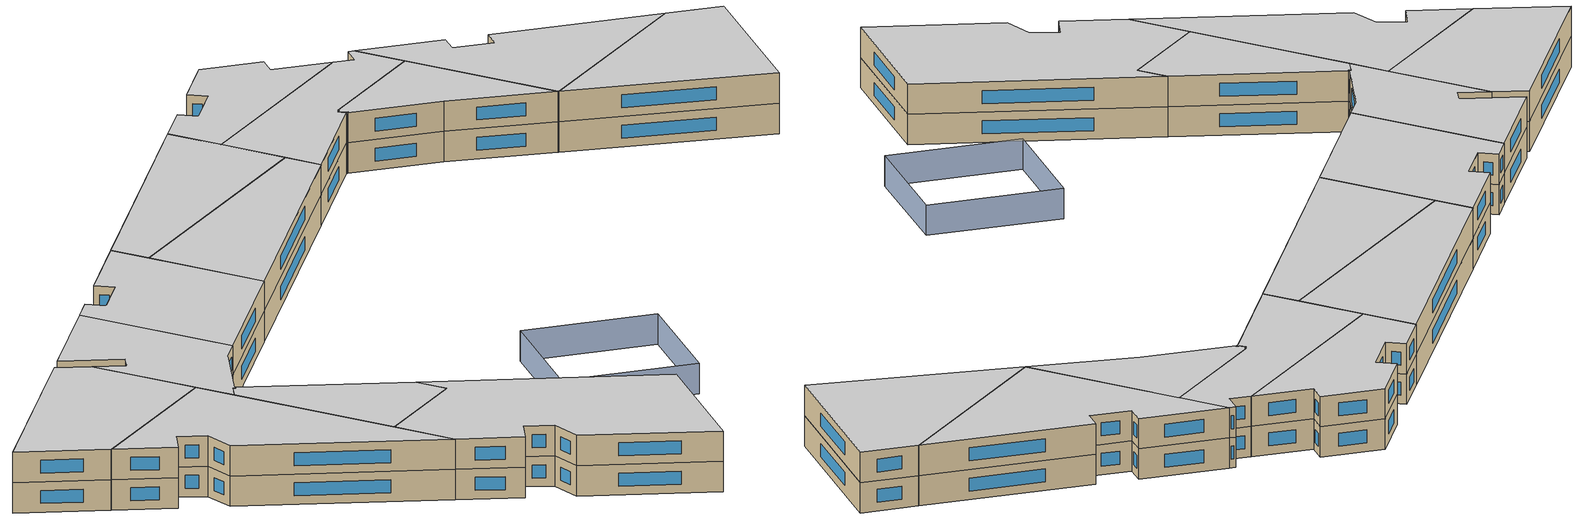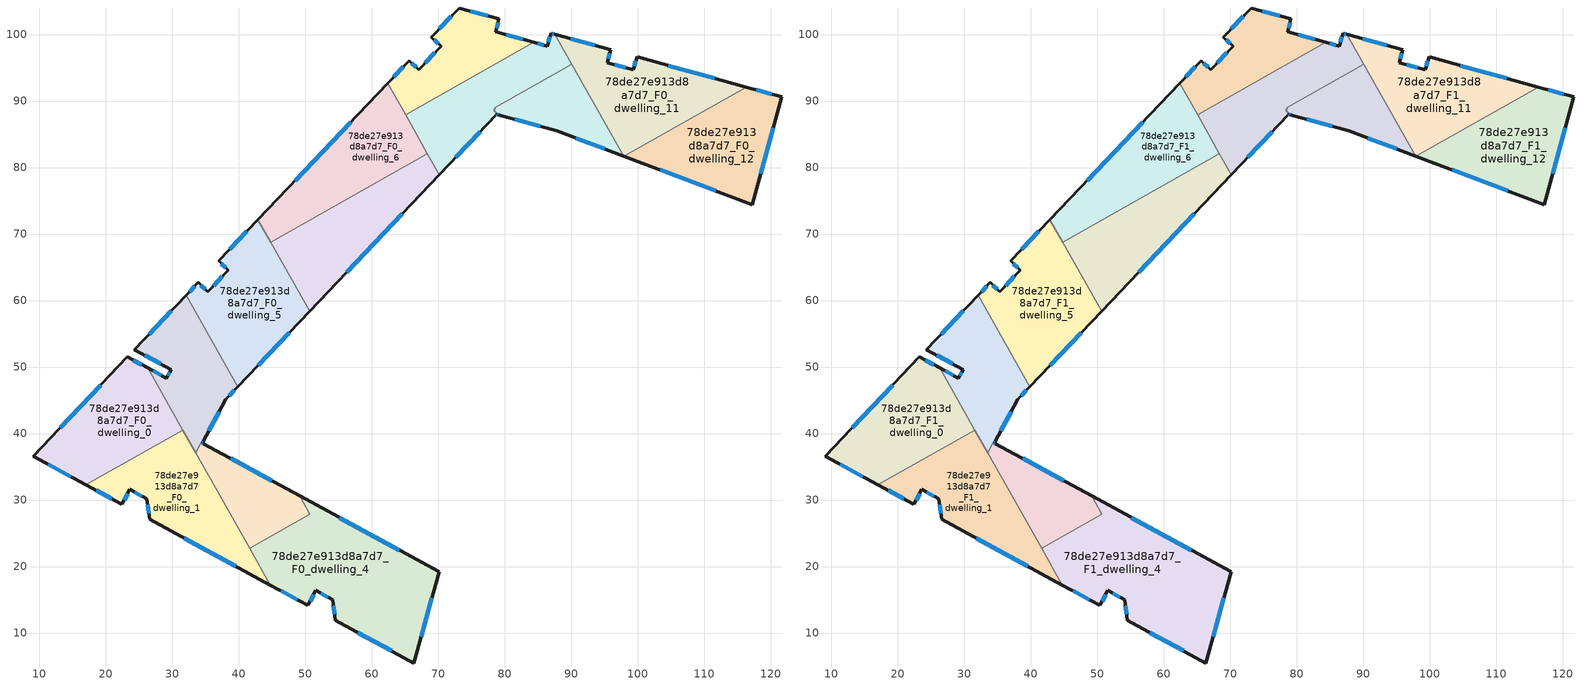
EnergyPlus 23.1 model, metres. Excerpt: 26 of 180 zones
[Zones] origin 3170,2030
78de27e913d8a7d7_F0_dwelling_0
 floor ground (EU_floor_Construction): 26.29,49.87 31.58,40.51 17.02,32.28 9.08,36.6 23.26,51.52 z0
 wall outside (EU_wall_Construction): 26.29,49.87 23.26,51.52 9.08,36.6 17.02,32.28 z0:3
 wall to 78de27e913d8a7d7_F0_dwelling_1 (EU_wall_Construction): 17.02,32.28 31.58,40.51 z0:3
 wall to 78de27e913d8a7d7_F0_dwelling_2 (EU_wall_Construction): 31.58,40.51 26.29,49.87 z0:3
 window (EU_Window_Construction): 11.35,35.37 14.75,33.52 / 19.21,47.26 13.13,40.86 / 25.42,50.34 24.13,51.05 z0.86:2.14
78de27e913d8a7d7_F0_dwelling_1
 floor ground (EU_floor_Construction): 31.58,40.51 44.74,17.22 26.58,27.09 26.16,30.2 23.63,31.59 22.42,29.35 17.02,32.28 z0
 wall outside (EU_wall_Construction): 17.02,32.28 22.42,29.35 23.63,31.59 26.16,30.2 26.58,27.09 44.74,17.22 z0:3
 wall to 78de27e913d8a7d7_F0_dwelling_3 (EU_wall_Construction): 41.64,22.71 33.52,37.09 z0:3
 wall to 78de27e913d8a7d7_F0_dwelling_4 (EU_wall_Construction): 44.74,17.22 41.64,22.71 z0:3
 wall to 78de27e913d8a7d7_F0_dwelling_2 (EU_wall_Construction): 33.52,37.09 31.58,40.51 z0:3
 window (EU_Window_Construction): 18.57,31.45 20.88,30.19 / 31.77,24.27 39.56,20.04 / 26.28,29.31 26.46,27.98 / 24.35,31.19 25.44,30.59 / 22.77,29.99 23.29,30.95 z0.86:2.14
78de27e913d8a7d7_F0_dwelling_10
 floor ground (EU_floor_Construction): 90.08,95.51 97.87,81.73 87.84,85.51 78.97,87.97 79.09,88.09 78.72,88.19 78.33,88.69 78.59,88.84 78.5,88.96 z0
 wall outside (EU_wall_Construction): 78.97,87.97 87.84,85.51 97.87,81.73 z0:3
 wall to 78de27e913d8a7d7_F0_dwelling_9 (EU_wall_Construction): 90.08,95.51 78.5,88.96 78.59,88.84 78.33,88.69 78.72,88.19 79.09,88.09 78.97,87.97 z0:3
 wall to 78de27e913d8a7d7_F0_dwelling_11 (EU_wall_Construction): 97.87,81.73 90.08,95.51 z0:3
 window (EU_Window_Construction): 90.71,84.43 95.01,82.81 / 81.51,87.27 85.31,86.21 z0.86:2.14
78de27e913d8a7d7_F0_dwelling_11
 floor ground (EU_floor_Construction): 116.28,92.11 97.9,81.72 97.87,81.73 87.53,100.03 95.94,97.71 95.41,95.78 99.34,94.68 99.89,96.63 z0
 wall outside (EU_wall_Construction): 116.28,92.11 99.89,96.63 99.34,94.68 95.41,95.78 95.94,97.71 87.53,100.03 / 97.87,81.73 97.9,81.72 z0:3
 wall to 78de27e913d8a7d7_F0_dwelling_12 (EU_wall_Construction): 97.9,81.72 116.28,92.11 z0:3
 wall to 78de27e913d8a7d7_F0_dwelling_9 (EU_wall_Construction): 87.53,100.03 90.08,95.51 z0:3
 window (EU_Window_Construction): 111.6,93.4 104.57,95.34 / 93.54,98.38 89.93,99.37 / 95.56,96.33 95.79,97.16 / 98.22,95 96.53,95.46 / 99.73,96.07 99.5,95.24 z0.86:2.14
78de27e913d8a7d7_F0_dwelling_12
 floor ground (EU_floor_Construction): 121.66,90.63 117.21,74.44 97.9,81.72 116.28,92.11 z0
 wall outside (EU_wall_Construction): 97.9,81.72 117.21,74.44 121.66,90.63 116.28,92.11 z0:3
 window (EU_Window_Construction): 120.13,91.05 117.82,91.69 / 118.48,79.07 120.39,86.01 / 103.42,79.64 111.69,76.52 z0.86:2.14
78de27e913d8a7d7_F0_dwelling_2
 floor ground (EU_floor_Construction): 32.07,60.8 39.86,47.03 38.06,45.14 34.49,38.57 34.63,38.5 34.55,38.37 34.3,38.51 33.52,37.09 26.29,49.87 29.11,48.33 29.82,49.62 24.3,52.62 z0
 wall outside (EU_wall_Construction): 32.07,60.8 24.3,52.62 29.82,49.62 29.11,48.33 26.3,49.87 / 34.63,38.5 34.49,38.57 38.06,45.14 39.86,47.03 z0:3
 wall to 78de27e913d8a7d7_F0_dwelling_5 (EU_wall_Construction): 39.86,47.03 32.07,60.8 z0:3
 wall to 78de27e913d8a7d7_F0_dwelling_3 (EU_wall_Construction): 33.52,37.09 34.3,38.51 34.55,38.37 34.63,38.5 z0:3
 window (EU_Window_Construction): 28.31,48.77 27.1,49.43 / 29.61,49.25 29.31,48.7 / 25.87,51.76 28.24,50.47 / 29.85,58.46 26.52,54.95 / 38.57,45.68 39.34,46.49 / 35.51,40.45 37.04,43.26 / 34.59,38.52 34.53,38.55 z0.86:2.14
78de27e913d8a7d7_F0_dwelling_3
 floor ground (EU_floor_Construction): 49.13,30.62 50.7,27.84 41.64,22.71 33.52,37.09 34.3,38.51 34.55,38.37 34.63,38.5 z0
 wall outside (EU_wall_Construction): 49.13,30.62 34.63,38.5 z0:3
 wall to 78de27e913d8a7d7_F0_dwelling_4 (EU_wall_Construction): 41.64,22.71 50.7,27.84 49.13,30.62 z0:3
 window (EU_Window_Construction): 44.99,32.87 38.77,36.25 z0.86:2.14
78de27e913d8a7d7_F0_dwelling_4
 floor ground (EU_floor_Construction): 70.12,19.22 66.34,5.49 54.54,11.9 54.12,15.01 51.59,16.4 50.38,14.16 44.74,17.22 41.64,22.71 50.7,27.84 49.13,30.62 z0
 wall outside (EU_wall_Construction): 44.74,17.22 50.38,14.16 51.59,16.4 54.12,15.01 54.54,11.9 66.34,5.49 70.12,19.22 49.13,30.62 z0:3
 window (EU_Window_Construction): 50.72,14.8 51.24,15.76 / 46.35,16.35 48.77,15.04 / 64.12,22.48 55.13,27.37 / 67.42,9.42 69.04,15.3 / 57.91,10.07 62.97,7.33 / 54.24,14.12 54.42,12.79 / 52.31,16 53.39,15.41 z0.86:2.14
78de27e913d8a7d7_F0_dwelling_5
 floor ground (EU_floor_Construction): 42.88,72.17 50.67,58.4 39.86,47.03 32.07,60.8 33.9,62.72 35.35,61.33 38.42,64.58 36.98,65.96 z0
 wall outside (EU_wall_Construction): 42.88,72.17 36.98,65.96 38.42,64.58 35.35,61.33 33.9,62.72 32.07,60.8 / 39.86,47.03 50.67,58.4 z0:3
 wall to 78de27e913d8a7d7_F0_dwelling_7 (EU_wall_Construction): 50.67,58.4 44.8,68.78 z0:3
 wall to 78de27e913d8a7d7_F0_dwelling_6 (EU_wall_Construction): 44.8,68.78 42.88,72.17 z0:3
 window (EU_Window_Construction): 37.39,65.56 38.01,64.97 / 41.19,70.39 38.66,67.73 / 42.94,50.28 47.58,55.15 / 33.38,62.17 32.59,61.34 / 34.94,61.73 34.31,62.32 / 37.55,63.65 36.23,62.26 z0.86:2.14
78de27e913d8a7d7_F0_dwelling_6
 floor ground (EU_floor_Construction): 62.38,92.69 68.36,82.11 44.8,68.78 42.88,72.17 z0
 wall outside (EU_wall_Construction): 62.38,92.69 42.88,72.17 z0:3
 wall to 78de27e913d8a7d7_F0_dwelling_7 (EU_wall_Construction): 44.8,68.78 68.36,82.11 z0:3
 wall to 78de27e913d8a7d7_F0_dwelling_9 (EU_wall_Construction): 68.36,82.11 65.08,87.91 z0:3
 wall to 78de27e913d8a7d7_F0_dwelling_8 (EU_wall_Construction): 65.08,87.91 62.38,92.69 z0:3
 window (EU_Window_Construction): 56.81,86.83 48.45,78.03 z0.86:2.14
78de27e913d8a7d7_F0_dwelling_7
 floor ground (EU_floor_Construction): 68.36,82.11 70.17,78.92 50.67,58.4 44.8,68.78 z0
 wall outside (EU_wall_Construction): 50.67,58.4 70.17,78.92 z0:3
 wall to 78de27e913d8a7d7_F0_dwelling_9 (EU_wall_Construction): 70.17,78.92 68.36,82.11 z0:3
 window (EU_Window_Construction): 56.24,64.26 64.59,73.05 z0.86:2.14
78de27e913d8a7d7_F0_dwelling_8
 floor ground (EU_floor_Construction): 84.38,98.82 65.08,87.91 62.38,92.69 65.62,96.1 67.08,94.73 70.43,98.24 68.97,99.62 73.13,104 79.13,102.34 78.61,100.41 z0
 wall outside (EU_wall_Construction): 84.38,98.82 78.61,100.41 79.13,102.34 73.13,104 68.97,99.62 70.43,98.24 67.08,94.73 65.62,96.1 62.38,92.69 z0:3
 wall to 78de27e913d8a7d7_F0_dwelling_9 (EU_wall_Construction): 65.08,87.91 84.38,98.82 z0:3
 window (EU_Window_Construction): 69.47,97.24 68.04,95.73 / 69.39,99.23 70.01,98.64 / 71.94,102.75 70.16,100.87 / 77.41,102.81 74.84,103.52 / 78.76,100.96 78.98,101.79 / 82.73,99.27 80.26,99.95 / 64.7,95.13 63.31,93.66 / 66.67,95.12 66.04,95.71 z0.86:2.14
78de27e913d8a7d7_F0_dwelling_9
 floor ground (EU_floor_Construction): 87.53,100.03 90.08,95.51 78.5,88.96 78.59,88.84 78.33,88.69 78.72,88.19 79.09,88.09 78.97,87.97 78.81,88.01 70.17,78.92 65.08,87.91 84.38,98.82 86.41,98.26 86.96,100.19 z0
 wall outside (EU_wall_Construction): 70.17,78.92 78.81,88.01 78.97,87.97 / 87.53,100.03 86.96,100.19 86.41,98.26 84.38,98.82 z0:3
 window (EU_Window_Construction): 72.64,81.51 76.34,85.41 / 85.83,98.42 84.96,98.66 / 86.8,99.64 86.57,98.81 / 87.36,100.08 87.12,100.14 / 78.86,88 78.93,87.98 z0.86:2.14
78de27e913d8a7d7_F1_dwelling_0
 floor to 78de27e913d8a7d7_F0_dwelling_0 (EU_floor_Construction): 26.29,49.87 31.58,40.51 17.02,32.28 9.08,36.6 23.26,51.52 z3
 wall outside (EU_wall_Construction): 26.29,49.87 23.26,51.52 9.08,36.6 17.02,32.28 z3:6
 wall to 78de27e913d8a7d7_F1_dwelling_1 (EU_wall_Construction): 17.02,32.28 31.58,40.51 z3:6
 wall to 78de27e913d8a7d7_F1_dwelling_2 (EU_wall_Construction): 31.58,40.51 26.29,49.87 z3:6
 window (EU_Window_Construction): 11.35,35.37 14.75,33.52 / 19.21,47.26 13.13,40.86 / 25.42,50.34 24.13,51.05 z3.86:5.14
 ceiling to 78de27e913d8a7d7_F2_dwelling_0 (EU_floor_Construction): 31.58,40.51 26.29,49.87 23.26,51.52 9.08,36.6 17.02,32.28 z6
78de27e913d8a7d7_F1_dwelling_1
 floor to 78de27e913d8a7d7_F0_dwelling_1 (EU_floor_Construction): 31.58,40.51 44.74,17.22 26.58,27.09 26.16,30.2 23.63,31.59 22.42,29.35 17.02,32.28 z3
 wall outside (EU_wall_Construction): 17.02,32.28 22.42,29.35 23.63,31.59 26.16,30.2 26.58,27.09 44.74,17.22 z3:6
 wall to 78de27e913d8a7d7_F1_dwelling_3 (EU_wall_Construction): 41.64,22.71 33.52,37.09 z3:6
 wall to 78de27e913d8a7d7_F1_dwelling_4 (EU_wall_Construction): 44.74,17.22 41.64,22.71 z3:6
 wall to 78de27e913d8a7d7_F1_dwelling_2 (EU_wall_Construction): 33.52,37.09 31.58,40.51 z3:6
 window (EU_Window_Construction): 18.57,31.45 20.88,30.19 / 31.77,24.27 39.56,20.04 / 26.28,29.31 26.46,27.98 / 24.35,31.19 25.44,30.59 / 22.77,29.99 23.29,30.95 z3.86:5.14
 ceiling to 78de27e913d8a7d7_F2_dwelling_1 (EU_floor_Construction): 44.74,17.22 31.58,40.51 17.02,32.28 22.42,29.35 23.63,31.59 26.16,30.2 26.58,27.09 z6
78de27e913d8a7d7_F1_dwelling_10
 floor to 78de27e913d8a7d7_F0_dwelling_10 (EU_floor_Construction): 90.08,95.51 97.87,81.73 87.84,85.51 78.97,87.97 79.09,88.09 78.72,88.19 78.33,88.69 78.59,88.84 78.5,88.96 z3
 wall outside (EU_wall_Construction): 78.97,87.97 87.84,85.51 97.87,81.73 z3:6
 wall to 78de27e913d8a7d7_F1_dwelling_9 (EU_wall_Construction): 90.08,95.51 78.5,88.96 78.59,88.84 78.33,88.69 78.72,88.19 79.09,88.09 78.97,87.97 z3:6
 wall to 78de27e913d8a7d7_F1_dwelling_11 (EU_wall_Construction): 97.87,81.73 90.08,95.51 z3:6
 window (EU_Window_Construction): 90.71,84.43 95.01,82.81 / 81.51,87.27 85.31,86.21 z3.86:5.14
 ceiling to 78de27e913d8a7d7_F2_dwelling_10 (EU_floor_Construction): 97.87,81.73 90.08,95.51 78.5,88.96 78.59,88.84 78.33,88.69 78.72,88.19 79.09,88.09 78.97,87.97 87.84,85.51 z6
78de27e913d8a7d7_F1_dwelling_11
 floor to 78de27e913d8a7d7_F0_dwelling_11 (EU_floor_Construction): 116.28,92.11 97.9,81.72 97.87,81.73 87.53,100.03 95.94,97.71 95.41,95.78 99.34,94.68 99.89,96.63 z3
 wall outside (EU_wall_Construction): 116.28,92.11 99.89,96.63 99.34,94.68 95.41,95.78 95.94,97.71 87.53,100.03 / 97.87,81.73 97.9,81.72 z3:6
 wall to 78de27e913d8a7d7_F1_dwelling_12 (EU_wall_Construction): 97.9,81.72 116.28,92.11 z3:6
 wall to 78de27e913d8a7d7_F1_dwelling_9 (EU_wall_Construction): 87.53,100.03 90.08,95.51 z3:6
 window (EU_Window_Construction): 111.6,93.4 104.57,95.34 / 93.54,98.38 89.93,99.37 / 95.56,96.33 95.79,97.16 / 98.22,95 96.53,95.46 / 99.73,96.07 99.5,95.24 z3.86:5.14
 ceiling to 78de27e913d8a7d7_F2_dwelling_11 (EU_floor_Construction): 116.28,92.11 99.89,96.63 99.34,94.68 95.41,95.78 95.94,97.71 87.53,100.03 97.87,81.73 97.9,81.72 z6
78de27e913d8a7d7_F1_dwelling_12
 floor to 78de27e913d8a7d7_F0_dwelling_12 (EU_floor_Construction): 121.66,90.63 117.21,74.44 97.9,81.72 116.28,92.11 z3
 wall outside (EU_wall_Construction): 97.9,81.72 117.21,74.44 121.66,90.63 116.28,92.11 z3:6
 window (EU_Window_Construction): 120.13,91.05 117.82,91.69 / 118.48,79.07 120.39,86.01 / 103.42,79.64 111.69,76.52 z3.86:5.14
 ceiling to 78de27e913d8a7d7_F2_dwelling_12 (EU_floor_Construction): 117.21,74.44 121.66,90.63 116.28,92.11 97.9,81.72 z6
78de27e913d8a7d7_F1_dwelling_2
 floor to 78de27e913d8a7d7_F0_dwelling_2 (EU_floor_Construction): 32.07,60.8 39.86,47.03 38.06,45.14 34.49,38.57 34.63,38.5 34.55,38.37 34.3,38.51 33.52,37.09 26.3,49.87 29.11,48.33 29.82,49.62 24.3,52.62 z3
 wall outside (EU_wall_Construction): 32.07,60.8 24.3,52.62 29.82,49.62 29.11,48.33 26.3,49.87 / 34.63,38.5 34.49,38.57 38.06,45.14 39.86,47.03 z3:6
 wall to 78de27e913d8a7d7_F1_dwelling_5 (EU_wall_Construction): 39.86,47.03 32.07,60.8 z3:6
 wall to 78de27e913d8a7d7_F1_dwelling_3 (EU_wall_Construction): 33.52,37.09 34.3,38.51 34.55,38.37 34.63,38.5 z3:6
 window (EU_Window_Construction): 28.31,48.77 27.1,49.43 / 29.61,49.25 29.31,48.7 / 25.87,51.76 28.24,50.47 / 29.85,58.46 26.52,54.95 / 38.57,45.68 39.34,46.49 / 35.51,40.45 37.04,43.26 / 34.59,38.52 34.53,38.55 z3.86:5.14
 ceiling to 78de27e913d8a7d7_F2_dwelling_2 (EU_floor_Construction): 34.63,38.5 34.49,38.57 38.06,45.14 39.86,47.03 32.07,60.8 24.3,52.62 29.82,49.62 29.11,48.33 26.3,49.87 33.52,37.09 34.3,38.51 34.55,38.37 z6
78de27e913d8a7d7_F1_dwelling_3
 floor to 78de27e913d8a7d7_F0_dwelling_3 (EU_floor_Construction): 49.13,30.62 50.7,27.84 41.64,22.71 33.52,37.09 34.3,38.51 34.55,38.37 34.63,38.5 z3
 wall outside (EU_wall_Construction): 49.13,30.62 34.63,38.5 z3:6
 wall to 78de27e913d8a7d7_F1_dwelling_4 (EU_wall_Construction): 41.64,22.71 50.7,27.84 49.13,30.62 z3:6
 window (EU_Window_Construction): 44.99,32.87 38.77,36.25 z3.86:5.14
 ceiling to 78de27e913d8a7d7_F2_dwelling_3 (EU_floor_Construction): 50.7,27.84 49.13,30.62 34.63,38.5 34.55,38.37 34.3,38.51 33.52,37.09 41.64,22.71 z6
78de27e913d8a7d7_F1_dwelling_4
 floor to 78de27e913d8a7d7_F0_dwelling_4 (EU_floor_Construction): 70.12,19.22 66.34,5.49 54.54,11.9 54.12,15.01 51.59,16.4 50.38,14.16 44.74,17.22 41.64,22.71 50.7,27.84 49.13,30.62 z3
 wall outside (EU_wall_Construction): 44.74,17.22 50.38,14.16 51.59,16.4 54.12,15.01 54.54,11.9 66.34,5.49 70.12,19.22 49.13,30.62 z3:6
 window (EU_Window_Construction): 50.72,14.8 51.24,15.76 / 46.35,16.35 48.77,15.04 / 64.12,22.48 55.13,27.37 / 67.42,9.42 69.04,15.3 / 57.91,10.07 62.97,7.33 / 54.24,14.12 54.42,12.79 / 52.31,16 53.39,15.41 z3.86:5.14
 ceiling to 78de27e913d8a7d7_F2_dwelling_4 (EU_floor_Construction): 66.34,5.49 70.12,19.22 49.13,30.62 50.7,27.84 41.64,22.71 44.74,17.22 50.38,14.16 51.59,16.4 54.12,15.01 54.54,11.9 z6
78de27e913d8a7d7_F1_dwelling_5
 floor to 78de27e913d8a7d7_F0_dwelling_5 (EU_floor_Construction): 42.88,72.17 50.67,58.4 39.86,47.03 32.07,60.8 33.9,62.72 35.35,61.33 38.42,64.58 36.98,65.96 z3
 wall outside (EU_wall_Construction): 42.88,72.17 36.98,65.96 38.42,64.58 35.35,61.33 33.9,62.72 32.07,60.8 / 39.86,47.03 50.67,58.4 z3:6
 wall to 78de27e913d8a7d7_F1_dwelling_7 (EU_wall_Construction): 50.67,58.4 44.8,68.78 z3:6
 wall to 78de27e913d8a7d7_F1_dwelling_6 (EU_wall_Construction): 44.8,68.78 42.88,72.17 z3:6
 window (EU_Window_Construction): 37.39,65.56 38.01,64.97 / 41.19,70.39 38.66,67.73 / 42.94,50.28 47.58,55.15 / 33.38,62.17 32.59,61.34 / 34.94,61.73 34.31,62.32 / 37.55,63.65 36.23,62.26 z3.86:5.14
 ceiling to 78de27e913d8a7d7_F2_dwelling_5 (EU_floor_Construction): 39.86,47.03 50.67,58.4 42.88,72.17 36.98,65.96 38.42,64.58 35.35,61.33 33.9,62.72 32.07,60.8 z6
78de27e913d8a7d7_F1_dwelling_6
 floor to 78de27e913d8a7d7_F0_dwelling_6 (EU_floor_Construction): 62.38,92.69 68.36,82.11 44.8,68.78 42.88,72.17 z3
 wall outside (EU_wall_Construction): 62.38,92.69 42.88,72.17 z3:6
 wall to 78de27e913d8a7d7_F1_dwelling_7 (EU_wall_Construction): 44.8,68.78 68.36,82.11 z3:6
 wall to 78de27e913d8a7d7_F1_dwelling_9 (EU_wall_Construction): 68.36,82.11 65.08,87.91 z3:6
 wall to 78de27e913d8a7d7_F1_dwelling_8 (EU_wall_Construction): 65.08,87.91 62.38,92.69 z3:6
 window (EU_Window_Construction): 56.81,86.83 48.45,78.03 z3.86:5.14
 ceiling to 78de27e913d8a7d7_F2_dwelling_6 (EU_floor_Construction): 68.36,82.11 62.38,92.69 42.88,72.17 44.8,68.78 z6
78de27e913d8a7d7_F1_dwelling_7
 floor to 78de27e913d8a7d7_F0_dwelling_7 (EU_floor_Construction): 68.36,82.11 70.17,78.92 50.67,58.4 44.8,68.78 z3
 wall outside (EU_wall_Construction): 50.67,58.4 70.17,78.92 z3:6
 wall to 78de27e913d8a7d7_F1_dwelling_9 (EU_wall_Construction): 70.17,78.92 68.36,82.11 z3:6
 window (EU_Window_Construction): 56.24,64.26 64.59,73.05 z3.86:5.14
 ceiling to 78de27e913d8a7d7_F2_dwelling_7 (EU_floor_Construction): 50.67,58.4 70.17,78.92 68.36,82.11 44.8,68.78 z6
78de27e913d8a7d7_F1_dwelling_8
 floor to 78de27e913d8a7d7_F0_dwelling_8 (EU_floor_Construction): 84.38,98.82 65.08,87.91 62.38,92.69 65.62,96.1 67.08,94.73 70.43,98.24 68.97,99.62 73.13,104 79.13,102.34 78.61,100.41 z3
 wall outside (EU_wall_Construction): 84.38,98.82 78.61,100.41 79.13,102.34 73.13,104 68.97,99.62 70.43,98.24 67.08,94.73 65.62,96.1 62.38,92.69 z3:6
 wall to 78de27e913d8a7d7_F1_dwelling_9 (EU_wall_Construction): 65.08,87.91 84.38,98.82 z3:6
 window (EU_Window_Construction): 69.47,97.24 68.04,95.73 / 69.39,99.23 70.01,98.64 / 71.94,102.75 70.16,100.87 / 77.41,102.81 74.84,103.52 / 78.76,100.96 78.98,101.79 / 82.73,99.27 80.26,99.95 / 64.7,95.13 63.31,93.66 / 66.67,95.12 66.04,95.71 z3.86:5.14
 ceiling to 78de27e913d8a7d7_F2_dwelling_8 (EU_floor_Construction): 84.38,98.82 78.61,100.41 79.13,102.34 73.13,104 68.97,99.62 70.43,98.24 67.08,94.73 65.62,96.1 62.38,92.69 65.08,87.91 z6
78de27e913d8a7d7_F1_dwelling_9
 floor to 78de27e913d8a7d7_F0_dwelling_9 (EU_floor_Construction): 87.53,100.03 90.08,95.51 78.5,88.96 78.59,88.84 78.33,88.69 78.72,88.19 79.09,88.09 78.97,87.97 78.81,88.01 70.17,78.92 65.08,87.91 84.38,98.82 86.41,98.26 86.96,100.19 z3
 wall outside (EU_wall_Construction): 70.17,78.92 78.81,88.01 78.97,87.97 / 87.53,100.03 86.96,100.19 86.41,98.26 84.38,98.82 z3:6
 window (EU_Window_Construction): 72.64,81.51 76.34,85.41 / 85.83,98.42 84.96,98.66 / 86.8,99.64 86.57,98.81 / 87.36,100.08 87.12,100.14 / 78.86,88 78.93,87.98 z3.86:5.14
 ceiling to 78de27e913d8a7d7_F2_dwelling_9 (EU_floor_Construction): 79.09,88.09 78.72,88.19 78.33,88.69 78.59,88.84 78.5,88.96 90.08,95.51 87.53,100.03 86.96,100.19 86.41,98.26 84.38,98.82 65.08,87.91 70.17,78.92 78.81,88.01 78.97,87.97 z6
shading: 80.5,38.3 77.23,26.34 / 77.23,26.34 64.48,29.83 / 64.48,29.83 67.75,41.78 / 67.75,41.78 80.5,38.3 z0:3
[Building]
EU S2 Campaign: North Axis=0; Terrain=City; Solar Distribution=FullExterior
[Site:Location]
Helsinki-Vantaa.AP: Latitude=60.317; Longitude=24.963; Time Zone=2; Elevation=54.6
[SizingPeriod:WeatherFileDays]
AnnualSizingPeriod: Begin Month=1; Begin Day of Month=1; End Month=12; End Day of Month=31; Day of Week for Start Day=Monday; Use Weather File Daylight Saving Period=No; Use Weather File Rain and Snow Indicators=No
[MATERIAL]
EU_InternalMass_Material: Roughness=MediumRough; Thickness=0.1; Conductivity=1; Density=1800; Specific Heat=900; Thermal Absorptance=0.9; Solar Absorptance=0.7; Visible Absorptance=0.7
[MATERIAL:NOMASS] Roughness=MediumRough; Thermal Absorptance=0.9; Solar Absorptance=0.7; Visible Absorptance=0.7
Name | Thermal Resistance
EU_wall_NoMass | 5.91765
EU_floor_NoMass | 6.2875
[WINDOWMATERIAL:SIMPLEGLAZINGSYSTEM]
EU_Window_SimpleGlazing: UFactor=0.994035; Solar Heat Gain Coefficient=0.7; Visible Transmittance=0.7
[CONSTRUCTION]
EU_wall_Construction: EU_wall_NoMass
EU_floor_Construction: EU_floor_NoMass
EU_Window_Construction: EU_Window_SimpleGlazing
EU_InternalMass_Construction: EU_InternalMass_Material
[ZONE] Type=1; Multiplier=1; Ceiling Height=autocalculate; Floor Area=autocalculate; Part of Total Floor Area=Yes
Name | Volume
78de27e913d8a7d7_F0_dwelling_0; 78de27e913d8a7d7_F1_dwelling_0 | 642.089
78de27e913d8a7d7_F0_dwelling_1; 78de27e913d8a7d7_F1_dwelling_1 | 642.134
78de27e913d8a7d7_F0_dwelling_10; 78de27e913d8a7d7_F1_dwelling_10 | 326.811
78de27e913d8a7d7_F0_dwelling_11; 78de27e913d8a7d7_F1_dwelling_11 | 642.327
78de27e913d8a7d7_F0_dwelling_12; 78de27e913d8a7d7_F1_dwelling_12 | 642.324
78de27e913d8a7d7_F0_dwelling_2 | 504.578
78de27e913d8a7d7_F1_dwelling_2 | 504.486
78de27e913d8a7d7_F0_dwelling_3; 78de27e913d8a7d7_F1_dwelling_3 | 352.255
78de27e913d8a7d7_F0_dwelling_4; 78de27e913d8a7d7_F1_dwelling_4 | 1027.63
78de27e913d8a7d7_F0_dwelling_5; 78de27e913d8a7d7_F1_dwelling_5 | 685.227
78de27e913d8a7d7_F0_dwelling_6; 78de27e913d8a7d7_F1_dwelling_6 | 651.575
78de27e913d8a7d7_F0_dwelling_7; 78de27e913d8a7d7_F1_dwelling_7 | 633.099
78de27e913d8a7d7_F0_dwelling_8; 78de27e913d8a7d7_F1_dwelling_8 | 428.22
78de27e913d8a7d7_F0_dwelling_9; 78de27e913d8a7d7_F1_dwelling_9 | 529.62
[INTERNALMASS] Construction=EU_InternalMass_Construction
Name | Zone or ZoneList | Surface Area
78de27e913d8a7d7_F0_dwelling_0_EU_InternalMass | 78de27e913d8a7d7_F0_dwelling_0 | 214.029
78de27e913d8a7d7_F0_dwelling_1_EU_InternalMass | 78de27e913d8a7d7_F0_dwelling_1 | 214.045
78de27e913d8a7d7_F0_dwelling_2_EU_InternalMass | 78de27e913d8a7d7_F0_dwelling_2 | 168.195
78de27e913d8a7d7_F0_dwelling_3_EU_InternalMass | 78de27e913d8a7d7_F0_dwelling_3 | 117.441
78de27e913d8a7d7_F0_dwelling_4_EU_InternalMass | 78de27e913d8a7d7_F0_dwelling_4 | 342.542
78de27e913d8a7d7_F0_dwelling_5_EU_InternalMass | 78de27e913d8a7d7_F0_dwelling_5 | 228.415
78de27e913d8a7d7_F0_dwelling_6_EU_InternalMass | 78de27e913d8a7d7_F0_dwelling_6 | 217.192
78de27e913d8a7d7_F0_dwelling_7_EU_InternalMass | 78de27e913d8a7d7_F0_dwelling_7 | 211.033
78de27e913d8a7d7_F0_dwelling_8_EU_InternalMass | 78de27e913d8a7d7_F0_dwelling_8 | 142.74
78de27e913d8a7d7_F0_dwelling_9_EU_InternalMass | 78de27e913d8a7d7_F0_dwelling_9 | 176.543
78de27e913d8a7d7_F0_dwelling_10_EU_InternalMass | 78de27e913d8a7d7_F0_dwelling_10 | 108.937
78de27e913d8a7d7_F0_dwelling_11_EU_InternalMass | 78de27e913d8a7d7_F0_dwelling_11 | 214.108
78de27e913d8a7d7_F0_dwelling_12_EU_InternalMass | 78de27e913d8a7d7_F0_dwelling_12 | 214.108
78de27e913d8a7d7_F1_dwelling_0_EU_InternalMass | 78de27e913d8a7d7_F1_dwelling_0 | 214.029
78de27e913d8a7d7_F1_dwelling_1_EU_InternalMass | 78de27e913d8a7d7_F1_dwelling_1 | 214.045
78de27e913d8a7d7_F1_dwelling_2_EU_InternalMass | 78de27e913d8a7d7_F1_dwelling_2 | 168.195
78de27e913d8a7d7_F1_dwelling_3_EU_InternalMass | 78de27e913d8a7d7_F1_dwelling_3 | 117.441
78de27e913d8a7d7_F1_dwelling_4_EU_InternalMass | 78de27e913d8a7d7_F1_dwelling_4 | 342.542
78de27e913d8a7d7_F1_dwelling_5_EU_InternalMass | 78de27e913d8a7d7_F1_dwelling_5 | 228.415
78de27e913d8a7d7_F1_dwelling_6_EU_InternalMass | 78de27e913d8a7d7_F1_dwelling_6 | 217.192
78de27e913d8a7d7_F1_dwelling_7_EU_InternalMass | 78de27e913d8a7d7_F1_dwelling_7 | 211.033
78de27e913d8a7d7_F1_dwelling_8_EU_InternalMass | 78de27e913d8a7d7_F1_dwelling_8 | 142.74
78de27e913d8a7d7_F1_dwelling_9_EU_InternalMass | 78de27e913d8a7d7_F1_dwelling_9 | 176.543
78de27e913d8a7d7_F1_dwelling_10_EU_InternalMass | 78de27e913d8a7d7_F1_dwelling_10 | 108.937
78de27e913d8a7d7_F1_dwelling_11_EU_InternalMass | 78de27e913d8a7d7_F1_dwelling_11 | 214.108
78de27e913d8a7d7_F1_dwelling_12_EU_InternalMass | 78de27e913d8a7d7_F1_dwelling_12 | 214.108
[OTHEREQUIPMENT] Fuel Type=Electricity; Design Level Calculation Method=Watts/Area; Power per Zone Floor Area=1; Fraction Latent=0; Fraction Radiant=0; Fraction Lost=0; Carbon Dioxide Generation Rate=0; EndUse Subcategory=EU_Step8_InternalGains
Name | Zone or ZoneList or Space or SpaceList | Schedule
EU_Step8_InternalGain_78de27e913d8a7d7_F0_dwelling_0_f000 | 78de27e913d8a7d7_F0_dwelling_0 | EU_Step8_GainSchedule_78de27e913d8a7d7_F0_dwelling_0_f000
EU_Step8_InternalGain_78de27e913d8a7d7_F0_dwelling_1_f000 | 78de27e913d8a7d7_F0_dwelling_1 | EU_Step8_GainSchedule_78de27e913d8a7d7_F0_dwelling_1_f000
EU_Step8_InternalGain_78de27e913d8a7d7_F0_dwelling_2_f000 | 78de27e913d8a7d7_F0_dwelling_2 | EU_Step8_GainSchedule_78de27e913d8a7d7_F0_dwelling_2_f000
EU_Step8_InternalGain_78de27e913d8a7d7_F0_dwelling_3_f000 | 78de27e913d8a7d7_F0_dwelling_3 | EU_Step8_GainSchedule_78de27e913d8a7d7_F0_dwelling_3_f000
EU_Step8_InternalGain_78de27e913d8a7d7_F0_dwelling_4_f000 | 78de27e913d8a7d7_F0_dwelling_4 | EU_Step8_GainSchedule_78de27e913d8a7d7_F0_dwelling_4_f000
EU_Step8_InternalGain_78de27e913d8a7d7_F0_dwelling_5_f000 | 78de27e913d8a7d7_F0_dwelling_5 | EU_Step8_GainSchedule_78de27e913d8a7d7_F0_dwelling_5_f000
EU_Step8_InternalGain_78de27e913d8a7d7_F0_dwelling_6_f000 | 78de27e913d8a7d7_F0_dwelling_6 | EU_Step8_GainSchedule_78de27e913d8a7d7_F0_dwelling_6_f000
EU_Step8_InternalGain_78de27e913d8a7d7_F0_dwelling_7_f000 | 78de27e913d8a7d7_F0_dwelling_7 | EU_Step8_GainSchedule_78de27e913d8a7d7_F0_dwelling_7_f000
EU_Step8_InternalGain_78de27e913d8a7d7_F0_dwelling_8_f000 | 78de27e913d8a7d7_F0_dwelling_8 | EU_Step8_GainSchedule_78de27e913d8a7d7_F0_dwelling_8_f000
EU_Step8_InternalGain_78de27e913d8a7d7_F0_dwelling_9_f000 | 78de27e913d8a7d7_F0_dwelling_9 | EU_Step8_GainSchedule_78de27e913d8a7d7_F0_dwelling_9_f000
EU_Step8_InternalGain_78de27e913d8a7d7_F0_dwelling_10_f000 | 78de27e913d8a7d7_F0_dwelling_10 | EU_Step8_GainSchedule_78de27e913d8a7d7_F0_dwelling_10_f000
EU_Step8_InternalGain_78de27e913d8a7d7_F0_dwelling_11_f000 | 78de27e913d8a7d7_F0_dwelling_11 | EU_Step8_GainSchedule_78de27e913d8a7d7_F0_dwelling_11_f000
EU_Step8_InternalGain_78de27e913d8a7d7_F0_dwelling_12_f000 | 78de27e913d8a7d7_F0_dwelling_12 | EU_Step8_GainSchedule_78de27e913d8a7d7_F0_dwelling_12_f000
EU_Step8_InternalGain_78de27e913d8a7d7_F1_dwelling_0_f000 | 78de27e913d8a7d7_F1_dwelling_0 | EU_Step8_GainSchedule_78de27e913d8a7d7_F1_dwelling_0_f000
EU_Step8_InternalGain_78de27e913d8a7d7_F1_dwelling_1_f000 | 78de27e913d8a7d7_F1_dwelling_1 | EU_Step8_GainSchedule_78de27e913d8a7d7_F1_dwelling_1_f000
EU_Step8_InternalGain_78de27e913d8a7d7_F1_dwelling_2_f000 | 78de27e913d8a7d7_F1_dwelling_2 | EU_Step8_GainSchedule_78de27e913d8a7d7_F1_dwelling_2_f000
EU_Step8_InternalGain_78de27e913d8a7d7_F1_dwelling_3_f000 | 78de27e913d8a7d7_F1_dwelling_3 | EU_Step8_GainSchedule_78de27e913d8a7d7_F1_dwelling_3_f000
EU_Step8_InternalGain_78de27e913d8a7d7_F1_dwelling_4_f000 | 78de27e913d8a7d7_F1_dwelling_4 | EU_Step8_GainSchedule_78de27e913d8a7d7_F1_dwelling_4_f000
EU_Step8_InternalGain_78de27e913d8a7d7_F1_dwelling_5_f000 | 78de27e913d8a7d7_F1_dwelling_5 | EU_Step8_GainSchedule_78de27e913d8a7d7_F1_dwelling_5_f000
EU_Step8_InternalGain_78de27e913d8a7d7_F1_dwelling_6_f000 | 78de27e913d8a7d7_F1_dwelling_6 | EU_Step8_GainSchedule_78de27e913d8a7d7_F1_dwelling_6_f000
EU_Step8_InternalGain_78de27e913d8a7d7_F1_dwelling_7_f000 | 78de27e913d8a7d7_F1_dwelling_7 | EU_Step8_GainSchedule_78de27e913d8a7d7_F1_dwelling_7_f000
EU_Step8_InternalGain_78de27e913d8a7d7_F1_dwelling_8_f000 | 78de27e913d8a7d7_F1_dwelling_8 | EU_Step8_GainSchedule_78de27e913d8a7d7_F1_dwelling_8_f000
EU_Step8_InternalGain_78de27e913d8a7d7_F1_dwelling_9_f000 | 78de27e913d8a7d7_F1_dwelling_9 | EU_Step8_GainSchedule_78de27e913d8a7d7_F1_dwelling_9_f000
EU_Step8_InternalGain_78de27e913d8a7d7_F1_dwelling_10_f000 | 78de27e913d8a7d7_F1_dwelling_10 | EU_Step8_GainSchedule_78de27e913d8a7d7_F1_dwelling_10_f000
EU_Step8_InternalGain_78de27e913d8a7d7_F1_dwelling_11_f000 | 78de27e913d8a7d7_F1_dwelling_11 | EU_Step8_GainSchedule_78de27e913d8a7d7_F1_dwelling_11_f000
EU_Step8_InternalGain_78de27e913d8a7d7_F1_dwelling_12_f000 | 78de27e913d8a7d7_F1_dwelling_12 | EU_Step8_GainSchedule_78de27e913d8a7d7_F1_dwelling_12_f000
[ZONEVENTILATION:DESIGNFLOWRATE] Schedule=EU_AlwaysOn; Design Flow Rate Calculation Method=AirChanges/Hour; Air Changes per Hour=0.596421; Ventilation Type=Natural; Fan Pressure Rise=0; Fan Total Efficiency=1; Constant Term Coefficient=1; Temperature Term Coefficient=0; Velocity Term Coefficient=0; Velocity Squared Term Coefficient=0; Minimum Indoor Temperature=-100; Maximum Indoor Temperature=100; Delta Temperature=-100; Minimum Outdoor Temperature=-100; Maximum Outdoor Temperature=100; Maximum Wind Speed=40
Name | Zone or ZoneList or Space or SpaceList
EU_ConstantAir_78de27e913d8a7d7_F0_dwelling_0 | 78de27e913d8a7d7_F0_dwelling_0
EU_ConstantAir_78de27e913d8a7d7_F0_dwelling_1 | 78de27e913d8a7d7_F0_dwelling_1
EU_ConstantAir_78de27e913d8a7d7_F0_dwelling_2 | 78de27e913d8a7d7_F0_dwelling_2
EU_ConstantAir_78de27e913d8a7d7_F0_dwelling_3 | 78de27e913d8a7d7_F0_dwelling_3
EU_ConstantAir_78de27e913d8a7d7_F0_dwelling_4 | 78de27e913d8a7d7_F0_dwelling_4
EU_ConstantAir_78de27e913d8a7d7_F0_dwelling_5 | 78de27e913d8a7d7_F0_dwelling_5
EU_ConstantAir_78de27e913d8a7d7_F0_dwelling_6 | 78de27e913d8a7d7_F0_dwelling_6
EU_ConstantAir_78de27e913d8a7d7_F0_dwelling_7 | 78de27e913d8a7d7_F0_dwelling_7
EU_ConstantAir_78de27e913d8a7d7_F0_dwelling_8 | 78de27e913d8a7d7_F0_dwelling_8
EU_ConstantAir_78de27e913d8a7d7_F0_dwelling_9 | 78de27e913d8a7d7_F0_dwelling_9
EU_ConstantAir_78de27e913d8a7d7_F0_dwelling_10 | 78de27e913d8a7d7_F0_dwelling_10
EU_ConstantAir_78de27e913d8a7d7_F0_dwelling_11 | 78de27e913d8a7d7_F0_dwelling_11
EU_ConstantAir_78de27e913d8a7d7_F0_dwelling_12 | 78de27e913d8a7d7_F0_dwelling_12
EU_ConstantAir_78de27e913d8a7d7_F1_dwelling_0 | 78de27e913d8a7d7_F1_dwelling_0
EU_ConstantAir_78de27e913d8a7d7_F1_dwelling_1 | 78de27e913d8a7d7_F1_dwelling_1
EU_ConstantAir_78de27e913d8a7d7_F1_dwelling_2 | 78de27e913d8a7d7_F1_dwelling_2
EU_ConstantAir_78de27e913d8a7d7_F1_dwelling_3 | 78de27e913d8a7d7_F1_dwelling_3
EU_ConstantAir_78de27e913d8a7d7_F1_dwelling_4 | 78de27e913d8a7d7_F1_dwelling_4
EU_ConstantAir_78de27e913d8a7d7_F1_dwelling_5 | 78de27e913d8a7d7_F1_dwelling_5
EU_ConstantAir_78de27e913d8a7d7_F1_dwelling_6 | 78de27e913d8a7d7_F1_dwelling_6
EU_ConstantAir_78de27e913d8a7d7_F1_dwelling_7 | 78de27e913d8a7d7_F1_dwelling_7
EU_ConstantAir_78de27e913d8a7d7_F1_dwelling_8 | 78de27e913d8a7d7_F1_dwelling_8
EU_ConstantAir_78de27e913d8a7d7_F1_dwelling_9 | 78de27e913d8a7d7_F1_dwelling_9
EU_ConstantAir_78de27e913d8a7d7_F1_dwelling_10 | 78de27e913d8a7d7_F1_dwelling_10
EU_ConstantAir_78de27e913d8a7d7_F1_dwelling_11 | 78de27e913d8a7d7_F1_dwelling_11
EU_ConstantAir_78de27e913d8a7d7_F1_dwelling_12 | 78de27e913d8a7d7_F1_dwelling_12
[HVACTEMPLATE:THERMOSTAT] Constant Heating Setpoint=20; Constant Cooling Setpoint=50
EU_HeatOnly_78de27e913d8a7d7_F0_dwelling_0; EU_HeatOnly_78de27e913d8a7d7_F0_dwelling_1; EU_HeatOnly_78de27e913d8a7d7_F0_dwelling_2; EU_HeatOnly_78de27e913d8a7d7_F0_dwelling_3; EU_HeatOnly_78de27e913d8a7d7_F0_dwelling_4; EU_HeatOnly_78de27e913d8a7d7_F0_dwelling_5; EU_HeatOnly_78de27e913d8a7d7_F0_dwelling_6; EU_HeatOnly_78de27e913d8a7d7_F0_dwelling_7; EU_HeatOnly_78de27e913d8a7d7_F0_dwelling_8; EU_HeatOnly_78de27e913d8a7d7_F0_dwelling_9; EU_HeatOnly_78de27e913d8a7d7_F0_dwelling_10; EU_HeatOnly_78de27e913d8a7d7_F0_dwelling_11; EU_HeatOnly_78de27e913d8a7d7_F0_dwelling_12; EU_HeatOnly_78de27e913d8a7d7_F1_dwelling_0; EU_HeatOnly_78de27e913d8a7d7_F1_dwelling_1; EU_HeatOnly_78de27e913d8a7d7_F1_dwelling_2; EU_HeatOnly_78de27e913d8a7d7_F1_dwelling_3; EU_HeatOnly_78de27e913d8a7d7_F1_dwelling_4; EU_HeatOnly_78de27e913d8a7d7_F1_dwelling_5; EU_HeatOnly_78de27e913d8a7d7_F1_dwelling_6; EU_HeatOnly_78de27e913d8a7d7_F1_dwelling_7; EU_HeatOnly_78de27e913d8a7d7_F1_dwelling_8; EU_HeatOnly_78de27e913d8a7d7_F1_dwelling_9; EU_HeatOnly_78de27e913d8a7d7_F1_dwelling_10; EU_HeatOnly_78de27e913d8a7d7_F1_dwelling_11; EU_HeatOnly_78de27e913d8a7d7_F1_dwelling_12; EU_HeatOnly_78de27e913d8a7d7_F2_dwelling_0; EU_HeatOnly_78de27e913d8a7d7_F2_dwelling_1; EU_HeatOnly_78de27e913d8a7d7_F2_dwelling_2; EU_HeatOnly_78de27e913d8a7d7_F2_dwelling_3; EU_HeatOnly_78de27e913d8a7d7_F2_dwelling_4; EU_HeatOnly_78de27e913d8a7d7_F2_dwelling_5; EU_HeatOnly_78de27e913d8a7d7_F2_dwelling_6; EU_HeatOnly_78de27e913d8a7d7_F2_dwelling_7; EU_HeatOnly_78de27e913d8a7d7_F2_dwelling_8; EU_HeatOnly_78de27e913d8a7d7_F2_dwelling_9; EU_HeatOnly_78de27e913d8a7d7_F2_dwelling_10; EU_HeatOnly_78de27e913d8a7d7_F2_dwelling_11; EU_HeatOnly_78de27e913d8a7d7_F2_dwelling_12; EU_HeatOnly_78de27e913d8a7d7_F3_dwelling_0; EU_HeatOnly_78de27e913d8a7d7_F3_dwelling_1; EU_HeatOnly_78de27e913d8a7d7_F3_dwelling_2; EU_HeatOnly_78de27e913d8a7d7_F3_dwelling_3; EU_HeatOnly_78de27e913d8a7d7_F3_dwelling_4; EU_HeatOnly_78de27e913d8a7d7_F3_dwelling_5; EU_HeatOnly_78de27e913d8a7d7_F3_dwelling_6; EU_HeatOnly_78de27e913d8a7d7_F3_dwelling_7; EU_HeatOnly_78de27e913d8a7d7_F3_dwelling_8; EU_HeatOnly_78de27e913d8a7d7_F3_dwelling_9; EU_HeatOnly_78de27e913d8a7d7_F3_dwelling_10; EU_HeatOnly_78de27e913d8a7d7_F3_dwelling_11; EU_HeatOnly_78de27e913d8a7d7_F3_dwelling_12; EU_HeatOnly_78de27e913d8a7d7_F4_dwelling_0; EU_HeatOnly_78de27e913d8a7d7_F4_dwelling_1; EU_HeatOnly_78de27e913d8a7d7_F4_dwelling_2; EU_HeatOnly_78de27e913d8a7d7_F4_dwelling_3; EU_HeatOnly_78de27e913d8a7d7_F4_dwelling_4; EU_HeatOnly_78de27e913d8a7d7_F4_dwelling_5; EU_HeatOnly_78de27e913d8a7d7_F4_dwelling_6; EU_HeatOnly_78de27e913d8a7d7_F4_dwelling_7; EU_HeatOnly_78de27e913d8a7d7_F4_dwelling_8; EU_HeatOnly_78de27e913d8a7d7_F4_dwelling_9; EU_HeatOnly_78de27e913d8a7d7_F4_dwelling_10; EU_HeatOnly_78de27e913d8a7d7_F4_dwelling_11; EU_HeatOnly_78de27e913d8a7d7_F4_dwelling_12; EU_HeatOnly_78de27e913d8a7d7_F5_dwelling_0; EU_HeatOnly_78de27e913d8a7d7_F5_dwelling_1; EU_HeatOnly_78de27e913d8a7d7_F5_dwelling_2; EU_HeatOnly_78de27e913d8a7d7_F5_dwelling_3; EU_HeatOnly_78de27e913d8a7d7_F5_dwelling_4; EU_HeatOnly_78de27e913d8a7d7_F5_dwelling_5; EU_HeatOnly_78de27e913d8a7d7_F5_dwelling_6; EU_HeatOnly_78de27e913d8a7d7_F5_dwelling_7; EU_HeatOnly_78de27e913d8a7d7_F5_dwelling_8; EU_HeatOnly_78de27e913d8a7d7_F5_dwelling_9; EU_HeatOnly_78de27e913d8a7d7_F5_dwelling_10; EU_HeatOnly_78de27e913d8a7d7_F5_dwelling_11; EU_HeatOnly_78de27e913d8a7d7_F5_dwelling_12; EU_HeatOnly_78de27e913d8a7d7_F6_dwelling_0; EU_HeatOnly_78de27e913d8a7d7_F6_dwelling_1
[HVACTEMPLATE:ZONE:IDEALLOADSAIRSYSTEM] System Availability Schedule=EU_AlwaysOn; Maximum Heating Supply Air Temperature=50; Minimum Cooling Supply Air Temperature=13; Maximum Heating Supply Air Humidity Ratio=0.0156; Minimum Cooling Supply Air Humidity Ratio=0.0077; Heating Limit=NoLimit; Cooling Limit=NoLimit; Heating Availability Schedule=EU_AlwaysOn; Cooling Availability Schedule=EU_CoolingOff; Dehumidification Control Type=ConstantSensibleHeatRatio; Cooling Sensible Heat Ratio=0.7; Dehumidification Setpoint=60; Humidification Control Type=None; Humidification Setpoint=30; Outdoor Air Method=None; Outdoor Air Flow Rate per Person=0.00944; Outdoor Air Flow Rate per Zone Floor Area=0; Outdoor Air Flow Rate per Zone=0; Demand Controlled Ventilation Type=None; Outdoor Air Economizer Type=NoEconomizer; Heat Recovery Type=None; Sensible Heat Recovery Effectiveness=0.7; Latent Heat Recovery Effectiveness=0.65
Name | Template Thermostat
78de27e913d8a7d7_F0_dwelling_0 | EU_HeatOnly_78de27e913d8a7d7_F0_dwelling_0
78de27e913d8a7d7_F0_dwelling_1 | EU_HeatOnly_78de27e913d8a7d7_F0_dwelling_1
78de27e913d8a7d7_F0_dwelling_2 | EU_HeatOnly_78de27e913d8a7d7_F0_dwelling_2
78de27e913d8a7d7_F0_dwelling_3 | EU_HeatOnly_78de27e913d8a7d7_F0_dwelling_3
78de27e913d8a7d7_F0_dwelling_4 | EU_HeatOnly_78de27e913d8a7d7_F0_dwelling_4
78de27e913d8a7d7_F0_dwelling_5 | EU_HeatOnly_78de27e913d8a7d7_F0_dwelling_5
78de27e913d8a7d7_F0_dwelling_6 | EU_HeatOnly_78de27e913d8a7d7_F0_dwelling_6
78de27e913d8a7d7_F0_dwelling_7 | EU_HeatOnly_78de27e913d8a7d7_F0_dwelling_7
78de27e913d8a7d7_F0_dwelling_8 | EU_HeatOnly_78de27e913d8a7d7_F0_dwelling_8
78de27e913d8a7d7_F0_dwelling_9 | EU_HeatOnly_78de27e913d8a7d7_F0_dwelling_9
78de27e913d8a7d7_F0_dwelling_10 | EU_HeatOnly_78de27e913d8a7d7_F0_dwelling_10
78de27e913d8a7d7_F0_dwelling_11 | EU_HeatOnly_78de27e913d8a7d7_F0_dwelling_11
78de27e913d8a7d7_F0_dwelling_12 | EU_HeatOnly_78de27e913d8a7d7_F0_dwelling_12
78de27e913d8a7d7_F1_dwelling_0 | EU_HeatOnly_78de27e913d8a7d7_F1_dwelling_0
78de27e913d8a7d7_F1_dwelling_1 | EU_HeatOnly_78de27e913d8a7d7_F1_dwelling_1
78de27e913d8a7d7_F1_dwelling_2 | EU_HeatOnly_78de27e913d8a7d7_F1_dwelling_2
78de27e913d8a7d7_F1_dwelling_3 | EU_HeatOnly_78de27e913d8a7d7_F1_dwelling_3
78de27e913d8a7d7_F1_dwelling_4 | EU_HeatOnly_78de27e913d8a7d7_F1_dwelling_4
78de27e913d8a7d7_F1_dwelling_5 | EU_HeatOnly_78de27e913d8a7d7_F1_dwelling_5
78de27e913d8a7d7_F1_dwelling_6 | EU_HeatOnly_78de27e913d8a7d7_F1_dwelling_6
78de27e913d8a7d7_F1_dwelling_7 | EU_HeatOnly_78de27e913d8a7d7_F1_dwelling_7
78de27e913d8a7d7_F1_dwelling_8 | EU_HeatOnly_78de27e913d8a7d7_F1_dwelling_8
78de27e913d8a7d7_F1_dwelling_9 | EU_HeatOnly_78de27e913d8a7d7_F1_dwelling_9
78de27e913d8a7d7_F1_dwelling_10 | EU_HeatOnly_78de27e913d8a7d7_F1_dwelling_10
78de27e913d8a7d7_F1_dwelling_11 | EU_HeatOnly_78de27e913d8a7d7_F1_dwelling_11
78de27e913d8a7d7_F1_dwelling_12 | EU_HeatOnly_78de27e913d8a7d7_F1_dwelling_12
[SIZING:ZONE] Zone Cooling Design Supply Air Temperature Input Method=SupplyAirTemperature; Zone Cooling Design Supply Air Temperature=13; Zone Heating Design Supply Air Temperature Input Method=SupplyAirTemperature; Zone Heating Design Supply Air Temperature=50; Zone Cooling Design Supply Air Humidity Ratio=0.008; Zone Heating Design Supply Air Humidity Ratio=0.008; Cooling Design Air Flow Method=DesignDay; Cooling Design Air Flow Rate=0; Cooling Minimum Air Flow per Zone Floor Area=0.000762; Cooling Minimum Air Flow=0; Cooling Minimum Air Flow Fraction=0.2; Heating Design Air Flow Method=DesignDay; Heating Design Air Flow Rate=0; Heating Maximum Air Flow per Zone Floor Area=0.002032; Heating Maximum Air Flow=0.141576; Heating Maximum Air Flow Fraction=0.3; Account for Dedicated Outdoor Air System=No; Dedicated Outdoor Air System Control Strategy=NeutralSupplyAir; Dedicated Outdoor Air Low Setpoint Temperature for Design=autosize; Dedicated Outdoor Air High Setpoint Temperature for Design=autosize; Zone Load Sizing Method=Sensible Load Only No Latent Load; Zone Latent Cooling Design Supply Air Humidity Ratio Input Method=HumidityRatioDifference; Zone Cooling Design Supply Air Humidity Ratio Difference=0.005; Zone Latent Heating Design Supply Air Humidity Ratio Input Method=HumidityRatioDifference; Zone Humidification Design Supply Air Humidity Ratio Difference=0.005
78de27e913d8a7d7_F0_dwelling_0; 78de27e913d8a7d7_F0_dwelling_1; 78de27e913d8a7d7_F0_dwelling_2; 78de27e913d8a7d7_F0_dwelling_3; 78de27e913d8a7d7_F0_dwelling_4; 78de27e913d8a7d7_F0_dwelling_5; 78de27e913d8a7d7_F0_dwelling_6; 78de27e913d8a7d7_F0_dwelling_7; 78de27e913d8a7d7_F0_dwelling_8; 78de27e913d8a7d7_F0_dwelling_9; 78de27e913d8a7d7_F0_dwelling_10; 78de27e913d8a7d7_F0_dwelling_11; 78de27e913d8a7d7_F0_dwelling_12; 78de27e913d8a7d7_F1_dwelling_0; 78de27e913d8a7d7_F1_dwelling_1; 78de27e913d8a7d7_F1_dwelling_2; 78de27e913d8a7d7_F1_dwelling_3; 78de27e913d8a7d7_F1_dwelling_4; 78de27e913d8a7d7_F1_dwelling_5; 78de27e913d8a7d7_F1_dwelling_6; 78de27e913d8a7d7_F1_dwelling_7; 78de27e913d8a7d7_F1_dwelling_8; 78de27e913d8a7d7_F1_dwelling_9; 78de27e913d8a7d7_F1_dwelling_10; 78de27e913d8a7d7_F1_dwelling_11; 78de27e913d8a7d7_F1_dwelling_12
[SCHEDULE:CONSTANT]
Name | Hourly Value
EU_AlwaysOn | 1
EU_CoolingOff | 0
[SCHEDULE:FILE] Column Number=1; Rows to Skip at Top=0; Number of Hours of Data=8760; Column Separator=Comma; Interpolate to Timestep=No; Minutes per Item=60; Adjust Schedule for Daylight Savings=Yes
Name | File
EU_Step8_GainSchedule_78de27e913d8a7d7_F0_dwelling_0_f000 | ../../schedules/78de27e913d8a7d7/78de27e913d8a7d7_F0_dwelling_0_f000_gain.csv
EU_Step8_GainSchedule_78de27e913d8a7d7_F0_dwelling_1_f000 | ../../schedules/78de27e913d8a7d7/78de27e913d8a7d7_F0_dwelling_1_f000_gain.csv
EU_Step8_GainSchedule_78de27e913d8a7d7_F0_dwelling_2_f000 | ../../schedules/78de27e913d8a7d7/78de27e913d8a7d7_F0_dwelling_2_f000_gain.csv
EU_Step8_GainSchedule_78de27e913d8a7d7_F0_dwelling_3_f000 | ../../schedules/78de27e913d8a7d7/78de27e913d8a7d7_F0_dwelling_3_f000_gain.csv
EU_Step8_GainSchedule_78de27e913d8a7d7_F0_dwelling_4_f000 | ../../schedules/78de27e913d8a7d7/78de27e913d8a7d7_F0_dwelling_4_f000_gain.csv
EU_Step8_GainSchedule_78de27e913d8a7d7_F0_dwelling_5_f000 | ../../schedules/78de27e913d8a7d7/78de27e913d8a7d7_F0_dwelling_5_f000_gain.csv
EU_Step8_GainSchedule_78de27e913d8a7d7_F0_dwelling_6_f000 | ../../schedules/78de27e913d8a7d7/78de27e913d8a7d7_F0_dwelling_6_f000_gain.csv
EU_Step8_GainSchedule_78de27e913d8a7d7_F0_dwelling_7_f000 | ../../schedules/78de27e913d8a7d7/78de27e913d8a7d7_F0_dwelling_7_f000_gain.csv
EU_Step8_GainSchedule_78de27e913d8a7d7_F0_dwelling_8_f000 | ../../schedules/78de27e913d8a7d7/78de27e913d8a7d7_F0_dwelling_8_f000_gain.csv
EU_Step8_GainSchedule_78de27e913d8a7d7_F0_dwelling_9_f000 | ../../schedules/78de27e913d8a7d7/78de27e913d8a7d7_F0_dwelling_9_f000_gain.csv
EU_Step8_GainSchedule_78de27e913d8a7d7_F0_dwelling_10_f000 | ../../schedules/78de27e913d8a7d7/78de27e913d8a7d7_F0_dwelling_10_f000_gain.csv
EU_Step8_GainSchedule_78de27e913d8a7d7_F0_dwelling_11_f000 | ../../schedules/78de27e913d8a7d7/78de27e913d8a7d7_F0_dwelling_11_f000_gain.csv
EU_Step8_GainSchedule_78de27e913d8a7d7_F0_dwelling_12_f000 | ../../schedules/78de27e913d8a7d7/78de27e913d8a7d7_F0_dwelling_12_f000_gain.csv
EU_Step8_GainSchedule_78de27e913d8a7d7_F1_dwelling_0_f000 | ../../schedules/78de27e913d8a7d7/78de27e913d8a7d7_F1_dwelling_0_f000_gain.csv
EU_Step8_GainSchedule_78de27e913d8a7d7_F1_dwelling_1_f000 | ../../schedules/78de27e913d8a7d7/78de27e913d8a7d7_F1_dwelling_1_f000_gain.csv
EU_Step8_GainSchedule_78de27e913d8a7d7_F1_dwelling_2_f000 | ../../schedules/78de27e913d8a7d7/78de27e913d8a7d7_F1_dwelling_2_f000_gain.csv
EU_Step8_GainSchedule_78de27e913d8a7d7_F1_dwelling_3_f000 | ../../schedules/78de27e913d8a7d7/78de27e913d8a7d7_F1_dwelling_3_f000_gain.csv
EU_Step8_GainSchedule_78de27e913d8a7d7_F1_dwelling_4_f000 | ../../schedules/78de27e913d8a7d7/78de27e913d8a7d7_F1_dwelling_4_f000_gain.csv
EU_Step8_GainSchedule_78de27e913d8a7d7_F1_dwelling_5_f000 | ../../schedules/78de27e913d8a7d7/78de27e913d8a7d7_F1_dwelling_5_f000_gain.csv
EU_Step8_GainSchedule_78de27e913d8a7d7_F1_dwelling_6_f000 | ../../schedules/78de27e913d8a7d7/78de27e913d8a7d7_F1_dwelling_6_f000_gain.csv
EU_Step8_GainSchedule_78de27e913d8a7d7_F1_dwelling_7_f000 | ../../schedules/78de27e913d8a7d7/78de27e913d8a7d7_F1_dwelling_7_f000_gain.csv
EU_Step8_GainSchedule_78de27e913d8a7d7_F1_dwelling_8_f000 | ../../schedules/78de27e913d8a7d7/78de27e913d8a7d7_F1_dwelling_8_f000_gain.csv
EU_Step8_GainSchedule_78de27e913d8a7d7_F1_dwelling_9_f000 | ../../schedules/78de27e913d8a7d7/78de27e913d8a7d7_F1_dwelling_9_f000_gain.csv
EU_Step8_GainSchedule_78de27e913d8a7d7_F1_dwelling_10_f000 | ../../schedules/78de27e913d8a7d7/78de27e913d8a7d7_F1_dwelling_10_f000_gain.csv
EU_Step8_GainSchedule_78de27e913d8a7d7_F1_dwelling_11_f000 | ../../schedules/78de27e913d8a7d7/78de27e913d8a7d7_F1_dwelling_11_f000_gain.csv
EU_Step8_GainSchedule_78de27e913d8a7d7_F1_dwelling_12_f000 | ../../schedules/78de27e913d8a7d7/78de27e913d8a7d7_F1_dwelling_12_f000_gain.csv
